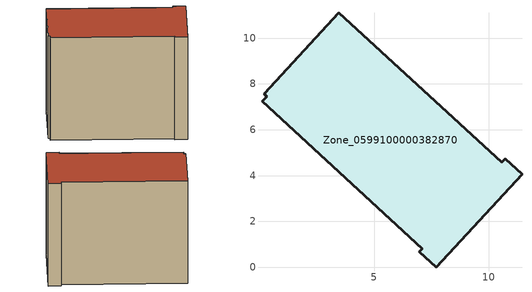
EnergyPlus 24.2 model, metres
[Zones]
Zone_0599100000382870
 floor ground (C_G): 0.11,7.24 0.32,7.44 0.2,7.56 3.46,11.11 10.56,4.58 10.71,4.74 11.45,4.06 7.71,0 6.98,0.68 7.11,0.81 z0
 wall outside (C_F): 6.98,0.68 7.71,0 11.45,4.06 10.71,4.74 10.56,4.58 3.46,11.11 0.2,7.56 0.32,7.44 0.11,7.24 7.11,0.81 6.98,0.68 z0:8.65
 roof outside (C_R): 0.32,7.44 0.11,7.24 7.11,0.81 6.98,0.68 7.71,0 11.45,4.06 10.71,4.74 10.56,4.58 3.46,11.11 0.2,7.56 z8.65
[BUILDING]
Pand.0599100000382870: North Axis=0; Terrain=City; Loads Convergence Tolerance Value=0.04; Temperature Convergence Tolerance Value=0.4; Solar Distribution=FullExterior; Maximum Number of Warmup Days=25; Minimum Number of Warmup Days=1
[Site:Location]
Rotterdam.The.Hague.AP_ZH_NLD Design_Conditions: Latitude=51.96; Longitude=4.45; Time Zone=1; Elevation=-4.5
[SITE:GROUNDTEMPERATURE:BUILDINGSURFACE]
18, 18, 18, 18, 18, 18, 18, 18, 18, 18, 18, 18
[MATERIAL] Thermal Absorptance=0.9; Solar Absorptance=0.7; Visible Absorptance=0.7
Name | Roughness | Thickness | Conductivity | Density | Specific Heat
G.TI.1992-2005 | MediumSmooth | 0.15 | 0.06 | 540 | 1210
F.TI.1992-2005 | Rough | 0.3 | 0.12 | 1920 | 840
R.TI.1992-2005 | MediumRough | 0.2 | 0.08 | 1500 | 1000
[CONSTRUCTION]
C_G: G.TI.1992-2005
C_F: F.TI.1992-2005
C_R: R.TI.1992-2005
[ZONE]
Zone_0599100000382870: Type=1; Multiplier=1; Ceiling Height=Autocalculate; Volume=Autocalculate; Floor Area=autocalculate; Part of Total Floor Area=Yes
[ZONEINFILTRATION:DESIGNFLOWRATE]
Infil_Zone_0599100000382870: Zone or ZoneList or Space or SpaceList=Zone_0599100000382870; Schedule=AlwaysOn; Design Flow Rate Calculation Method=Flow/Area; Flow Rate per Floor Area=0.0015; Constant Term Coefficient=1; Temperature Term Coefficient=0; Velocity Term Coefficient=0; Velocity Squared Term Coefficient=0
[HVACTEMPLATE:ZONE:IDEALLOADSAIRSYSTEM]
Zone_0599100000382870: Maximum Heating Supply Air Temperature=50; Minimum Cooling Supply Air Temperature=13; Maximum Heating Supply Air Humidity Ratio=0.0156; Minimum Cooling Supply Air Humidity Ratio=0.0077; Heating Limit=NoLimit; Cooling Limit=NoLimit; Dehumidification Control Type=ConstantSensibleHeatRatio; Cooling Sensible Heat Ratio=0.7; Dehumidification Setpoint=60; Humidification Control Type=None; Humidification Setpoint=30; Outdoor Air Method=None; Outdoor Air Flow Rate per Person=0.00944; Outdoor Air Flow Rate per Zone Floor Area=0; Outdoor Air Flow Rate per Zone=0; Demand Controlled Ventilation Type=None; Outdoor Air Economizer Type=NoEconomizer; Heat Recovery Type=None; Sensible Heat Recovery Effectiveness=0.7; Latent Heat Recovery Effectiveness=0.65
[ZONECONTROL:THERMOSTAT]
ThermostatControl_Zone_0599100000382870: Zone or ZoneList=Zone_0599100000382870; Control Type Schedule=DualSetpointControlType; Control 1=Thermostat_Zone_0599100000382870; Temperature Difference Between Cutout And Setpoint=0
[THERMOSTATSETPOINT:DUALSETPOINT]
Thermostat_Zone_0599100000382870: Heating Setpoint Temperature Schedule=HeatingSetpoint_Zone_0599100000382870; Cooling Setpoint Temperature Schedule=CoolingSetpoint_Zone_0599100000382870
[SCHEDULE:COMPACT]
HeatingSetpoint_Zone_0599100000382870: Through: 12/31, For: AllDays, Until: 24:00, 21
CoolingSetpoint_Zone_0599100000382870: Through: 12/31, For: AllDays, Until: 24:00, 24
DualSetpointControlType: Through: 12/31, For: AllDays, Until: 24:00, 4
AlwaysOn: Through: 12/31, For: AllDays, Until: 24:00, 1
